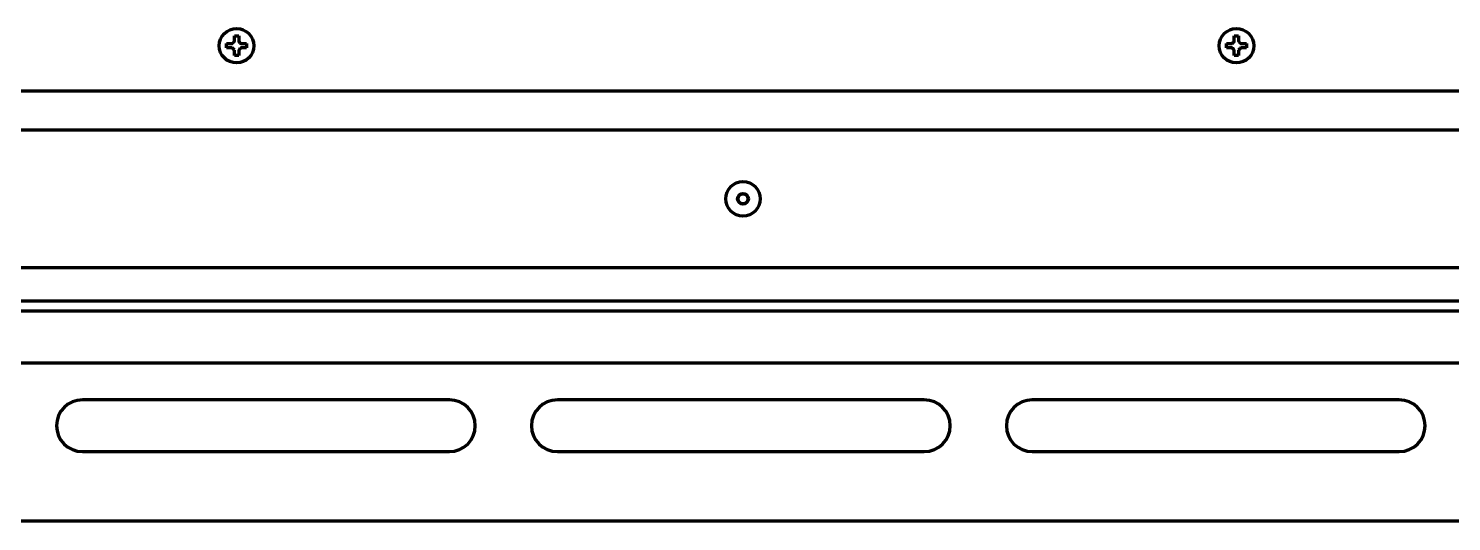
# Model space of a CAD drawing. Header units: inches. Extents: x -3055 to 7244, y 299 to 5591.
# Drawn here: x 3079.1 to 3408.7, y 377.5 to 491.6 of the extents above; entities that cross this region are included whole.
import ezdxf

# ---------------------------------------------------------------- set-up
doc = ezdxf.new("R2010")
doc.units = ezdxf.units.IN

msp = doc.modelspace()

# ---------------------------------------------------------------- linework, layer by layer
at = {"linetype": 'Continuous', "lineweight": 70}
for p, q in [((3125.02, 487.64), (3125.02, 488.14)), ((3129.62, 488.14), (3129.62, 487.64)), ((3356.62, 487.64), (3356.62, 488.14)), ((3361.22, 488.14), (3361.22, 487.64)), ((3125.02, 487.14), (3125.02, 487.64)), ((3129.62, 487.64), (3129.62, 487.14)), ((3356.62, 487.14), (3356.62, 487.64)), ((3361.22, 487.64), (3361.22, 487.14)), ((2855.13, 477.21), (3687.62, 477.21)), ((3628.86, 468.12), (2860.38, 468.12)), ((2873.83, 436.25), (3628.86, 436.25)), ((3511.52, 428.49), (2976.73, 428.49)), ((3509, 426.14), (2979.23, 426.14)), ((3617.12, 414.14), (2877.82, 414.14)), ((3176.62, 405.64), (3091.62, 405.64)), ((3286.62, 405.64), (3201.62, 405.64)), ((3396.62, 405.64), (3311.62, 405.64)), ((3091.62, 393.64), (3176.62, 393.64)), ((3201.62, 393.64), (3286.62, 393.64)), ((3311.62, 393.64), (3396.62, 393.64)), ((2854.13, 377.64), (3687.12, 377.64)), ((3156.38, 377.64), (3156.38, 377.46)), ((3178.98, 377.64), (3178.98, 377.46)), ((3207.03, 377.46), (3207.03, 377.64)), ((3210.12, 377.64), (3210.12, 377.46)), ((3226.96, 377.46), (3226.96, 377.64)), ((3238.2, 377.46), (3238.2, 377.64)), ((3241.26, 377.64), (3241.26, 377.46)), ((3244.12, 377.64), (3244.12, 377.64)), ((3258.38, 377.64), (3258.38, 377.46)), ((3265.57, 377.46), (3265.57, 377.64)), ((3271.22, 377.46), (3271.22, 377.64)), ((3272.6, 377.64), (3272.6, 377.46)), ((3300.67, 377.46), (3300.67, 377.64)), ((3300.67, 377.46), (3300.67, 377.64)), ((3302.96, 377.64), (3302.96, 377.46)), ((3311.82, 377.46), (3311.82, 377.64)), ((3333.57, 377.46), (3333.57, 377.64))]:
    msp.add_line(p, q, dxfattribs=at)
for centre, radius in [((3127.32, 487.64), 4), ((3358.92, 487.64), 4), ((3244.62, 452.19), 4), ((3244.62, 452.19), 1.25), ((3244.62, 452.19), 1.15)]:
    msp.add_circle(centre, radius, dxfattribs=at)
for centre, start, end in [((3091.62, 399.64), 90, 270), ((3176.62, 399.64), 270, 90), ((3201.62, 399.64), 90, 270), ((3286.62, 399.64), 270, 90), ((3311.62, 399.64), 90, 270), ((3396.62, 399.64), 270, 90)]:
    msp.add_arc(centre, 6, start, end, dxfattribs=at)
for points in [[(3125.02, 488.14), (3125.22, 488.14), (3125.43, 488.14), (3125.76, 488.14), (3125.87, 488.14), (3126.09, 488.14), (3126.2, 488.14), (3126.32, 488.14)], [(3127.82, 489.94), (3127.82, 489.73), (3127.82, 489.52), (3127.82, 489.2), (3127.82, 489.09), (3127.82, 488.86), (3127.82, 488.75), (3127.82, 488.64)], [(3356.62, 488.14), (3356.82, 488.14), (3357.03, 488.14), (3357.36, 488.14), (3357.47, 488.14), (3357.69, 488.14), (3357.8, 488.14), (3357.92, 488.14)], [(3359.42, 489.94), (3359.42, 489.73), (3359.42, 489.52), (3359.42, 489.2), (3359.42, 489.09), (3359.42, 488.86), (3359.42, 488.75), (3359.42, 488.64)], [(3126.82, 485.34), (3126.82, 485.54), (3126.82, 485.75), (3126.82, 486.07), (3126.82, 486.18), (3126.82, 486.41), (3126.82, 486.52), (3126.82, 486.64)], [(3129.62, 487.14), (3129.42, 487.14), (3129.21, 487.14), (3128.88, 487.14), (3128.77, 487.14), (3128.55, 487.14), (3128.43, 487.14), (3128.32, 487.14)], [(3358.42, 485.34), (3358.42, 485.54), (3358.42, 485.75), (3358.42, 486.07), (3358.42, 486.18), (3358.42, 486.41), (3358.42, 486.52), (3358.42, 486.64)], [(3361.22, 487.14), (3361.02, 487.14), (3360.81, 487.14), (3360.48, 487.14), (3360.37, 487.14), (3360.15, 487.14), (3360.03, 487.14), (3359.92, 487.14)]]:
    msp.add_open_spline(points, degree=3, knots=[0, 0, 0, 0, 0.5, 0.5, 0.75, 0.75, 1, 1, 1, 1], dxfattribs=at)
for points in [[(3126.32, 488.14), (3126.34, 488.16), (3126.39, 488.21), (3126.46, 488.28), (3126.53, 488.35), (3126.6, 488.42), (3126.68, 488.49), (3126.75, 488.56), (3126.79, 488.61), (3126.82, 488.64)], [(3126.82, 488.64), (3126.82, 488.69), (3126.82, 488.8), (3126.82, 488.96), (3126.82, 489.12), (3126.82, 489.27), (3126.82, 489.43), (3126.82, 489.58), (3126.82, 489.75), (3126.82, 489.87), (3126.82, 489.94)], [(3126.82, 489.94), (3126.99, 489.94), (3127.32, 489.94), (3127.65, 489.94), (3127.82, 489.94)], [(3127.82, 488.64), (3127.84, 488.61), (3127.9, 488.56), (3127.97, 488.48), (3128.04, 488.41), (3128.11, 488.34), (3128.18, 488.27), (3128.25, 488.2), (3128.3, 488.16), (3128.32, 488.14)], [(3128.32, 488.14), (3128.37, 488.14), (3128.48, 488.14), (3128.64, 488.14), (3128.8, 488.14), (3128.96, 488.14), (3129.11, 488.14), (3129.27, 488.14), (3129.43, 488.14), (3129.55, 488.14), (3129.62, 488.14)], [(3357.92, 488.14), (3357.94, 488.16), (3357.99, 488.21), (3358.06, 488.28), (3358.13, 488.35), (3358.2, 488.42), (3358.28, 488.49), (3358.35, 488.56), (3358.39, 488.61), (3358.42, 488.64)], [(3358.42, 488.64), (3358.42, 488.69), (3358.42, 488.8), (3358.42, 488.96), (3358.42, 489.12), (3358.42, 489.27), (3358.42, 489.43), (3358.42, 489.58), (3358.42, 489.75), (3358.42, 489.87), (3358.42, 489.94)], [(3358.42, 489.94), (3358.59, 489.94), (3358.92, 489.94), (3359.25, 489.94), (3359.42, 489.94)], [(3359.42, 488.64), (3359.44, 488.61), (3359.5, 488.56), (3359.57, 488.48), (3359.64, 488.41), (3359.71, 488.34), (3359.78, 488.27), (3359.85, 488.2), (3359.9, 488.16), (3359.92, 488.14)], [(3359.92, 488.14), (3359.97, 488.14), (3360.08, 488.14), (3360.24, 488.14), (3360.4, 488.14), (3360.56, 488.14), (3360.71, 488.14), (3360.87, 488.14), (3361.03, 488.14), (3361.15, 488.14), (3361.22, 488.14)], [(3126.32, 487.14), (3126.26, 487.14), (3126.16, 487.14), (3125.99, 487.14), (3125.84, 487.14), (3125.68, 487.14), (3125.53, 487.14), (3125.37, 487.14), (3125.21, 487.14), (3125.08, 487.14), (3125.02, 487.14)], [(3126.82, 486.64), (3126.79, 486.66), (3126.74, 486.71), (3126.67, 486.79), (3126.6, 486.86), (3126.53, 486.93), (3126.46, 487), (3126.39, 487.07), (3126.34, 487.11), (3126.32, 487.14)], [(3127.82, 485.34), (3127.65, 485.34), (3127.32, 485.34), (3126.99, 485.34), (3126.82, 485.34)], [(3128.32, 487.14), (3128.29, 487.11), (3128.25, 487.06), (3128.18, 486.99), (3128.1, 486.92), (3128.03, 486.85), (3127.96, 486.78), (3127.89, 486.71), (3127.84, 486.66), (3127.82, 486.64)], [(3127.82, 486.64), (3127.82, 486.58), (3127.82, 486.47), (3127.82, 486.31), (3127.82, 486.15), (3127.82, 486), (3127.82, 485.85), (3127.82, 485.69), (3127.82, 485.52), (3127.82, 485.4), (3127.82, 485.34)], [(3357.92, 487.14), (3357.86, 487.14), (3357.76, 487.14), (3357.59, 487.14), (3357.44, 487.14), (3357.28, 487.14), (3357.13, 487.14), (3356.97, 487.14), (3356.81, 487.14), (3356.68, 487.14), (3356.62, 487.14)], [(3358.42, 486.64), (3358.39, 486.66), (3358.34, 486.71), (3358.27, 486.79), (3358.2, 486.86), (3358.13, 486.93), (3358.06, 487), (3357.99, 487.07), (3357.94, 487.11), (3357.92, 487.14)], [(3359.42, 485.34), (3359.25, 485.34), (3358.92, 485.34), (3358.59, 485.34), (3358.42, 485.34)], [(3359.92, 487.14), (3359.89, 487.11), (3359.85, 487.06), (3359.78, 486.99), (3359.7, 486.92), (3359.63, 486.85), (3359.56, 486.78), (3359.49, 486.71), (3359.44, 486.66), (3359.42, 486.64)], [(3359.42, 486.64), (3359.42, 486.58), (3359.42, 486.47), (3359.42, 486.31), (3359.42, 486.15), (3359.42, 486), (3359.42, 485.85), (3359.42, 485.69), (3359.42, 485.52), (3359.42, 485.4), (3359.42, 485.34)]]:
    msp.add_open_spline(points, degree=3, dxfattribs=at)
for points, weights, knots in [([(3253.53, 377.54), (3252.85, 377.54), (3252.18, 377.54), (3249.9, 377.54), (3248.31, 377.54), (3245.11, 377.54), (3243.52, 377.54), (3241.25, 377.54), (3240.58, 377.54), (3239.74, 377.54), (3239.58, 377.54), (3239.14, 377.54), (3238.87, 377.54), (3238.28, 377.54), (3237.96, 377.54), (3237.33, 377.54), (3237.01, 377.54), (3231.09, 377.54), (3225.51, 377.54), (3214.63, 377.54), (3209.35, 377.54), (3199.25, 377.54), (3194.46, 377.54), (3185.52, 377.54), (3181.41, 377.54), (3176.01, 377.54), (3174.6, 377.54), (3171.96, 377.54), (3170.73, 377.54), (3168.41, 377.54), (3167.33, 377.54), (3165.28, 377.54), (3164.32, 377.54), (3162.69, 377.54), (3162.01, 377.54), (3160.78, 377.54), (3160.23, 377.54), (3159.24, 377.54), (3158.8, 377.54), (3158.03, 377.54), (3157.69, 377.54), (3157.41, 377.54), (3157.04, 377.54), (3156.77, 377.54), (3156.6, 377.54), (3156.45, 377.54), (3156.38, 377.54), (3156.38, 377.54)], [0.500003680185, 0.499951833995, 0.499951833995, 0.500003125685, 0.500003125685, 0.500003134164, 0.500003134164, 0.499950342043, 0.499950342043, 0.500002780016, 0.500002780016, 0.500003632658, 0.500003632658, 0.5000036294, 0.5000036294, 0.500003631943, 0.500003631943, 0.499712041405, 0.499712041405, 0.499626581432, 0.499626581432, 0.499570764247, 0.499570764247, 0.499147291053, 0.499147291053, 0.499856082342, 0.499856082342, 0.499741523013, 0.499741523013, 0.499697398225, 0.499697398225, 0.499615378368, 0.499615378368, 0.499717367768, 0.499717367768, 0.499509800036, 0.499509800036, 0.49943320441, 0.49943320441, 0.499316886864, 0.499316886864, 0.500003680185, 0.498576185915, 0.498576185915, 0.500003680185, 0.498645347868, 0.498430278908, 0.499358473305], [0, 0, 0, 0, 0.018147, 0.018147, 0.060892, 0.060892, 0.103657, 0.103657, 0.121641, 0.121641, 0.126, 0.126, 0.133355, 0.133355, 0.141828, 0.141828, 0.150371, 0.150371, 0.300323, 0.300323, 0.44408, 0.44408, 0.577495, 0.577495, 0.696662, 0.696662, 0.739674, 0.739674, 0.778763, 0.778763, 0.815189, 0.815189, 0.850226, 0.850226, 0.877121, 0.877121, 0.901693, 0.901693, 0.924742, 0.924742, 0.947117, 0.947117, 0.947117, 0.97606, 0.97606, 0.97606, 1, 1, 1, 1]), ([(3333.57, 377.54), (3333.57, 377.54), (3333.5, 377.54), (3333.36, 377.54), (3333.19, 377.54), (3332.91, 377.54), (3332.52, 377.54), (3332.12, 377.54), (3331.62, 377.54), (3331.03, 377.54), (3330.38, 377.54), (3329.66, 377.54), (3328.57, 377.54), (3328.26, 377.54), (3327.52, 377.54), (3327.08, 377.54), (3326.19, 377.54), (3325.74, 377.54), (3324.89, 377.54), (3324.51, 377.54), (3320.88, 377.54), (3317.36, 377.54), (3313.6, 377.54), (3309.14, 377.54), (3304.54, 377.54), (3294.48, 377.54), (3289.05, 377.54), (3277.56, 377.54), (3271.53, 377.54), (3264.52, 377.54), (3263.58, 377.54), (3261.68, 377.54), (3260.72, 377.54), (3258.76, 377.54), (3257.76, 377.54), (3255.68, 377.54), (3254.61, 377.54), (3253.53, 377.54)], [0.499268360025, 0.498411839257, 0.498656945977, 0.500003680185, 0.498435704494, 0.498435704494, 0.500003680185, 0.49863329398, 0.49863329398, 0.500003680185, 0.499218488989, 0.499218488989, 0.499765925558, 0.499765925558, 0.499959205342, 0.499959205342, 0.499958724923, 0.499958724923, 0.499847369961, 0.499847369961, 0.497767671046, 0.497767671046, 0.500003680185, 0.499194279285, 0.499194279285, 0.499354848193, 0.499354848193, 0.4996055757, 0.4996055757, 0.499994627424, 0.499994627424, 0.499995368253, 0.499995368253, 0.499996135884, 0.499996135884, 0.499998773272, 0.499998773272, 0.500003680185], [0, 0, 0, 0, 0.027705, 0.027705, 0.027705, 0.061961, 0.061961, 0.061961, 0.098344, 0.098344, 0.098344, 0.138364, 0.138364, 0.15319, 0.15319, 0.172935, 0.172935, 0.193085, 0.193085, 0.209412, 0.209412, 0.342207, 0.342207, 0.342207, 0.500261, 0.500261, 0.678937, 0.678937, 0.87301, 0.87301, 0.903138, 0.903138, 0.9337, 0.9337, 0.96566, 0.96566, 1, 1, 1, 1])]:
    msp.add_rational_spline(points, weights, degree=3, knots=knots, dxfattribs=at)

doc.saveas('drawing.dxf')
